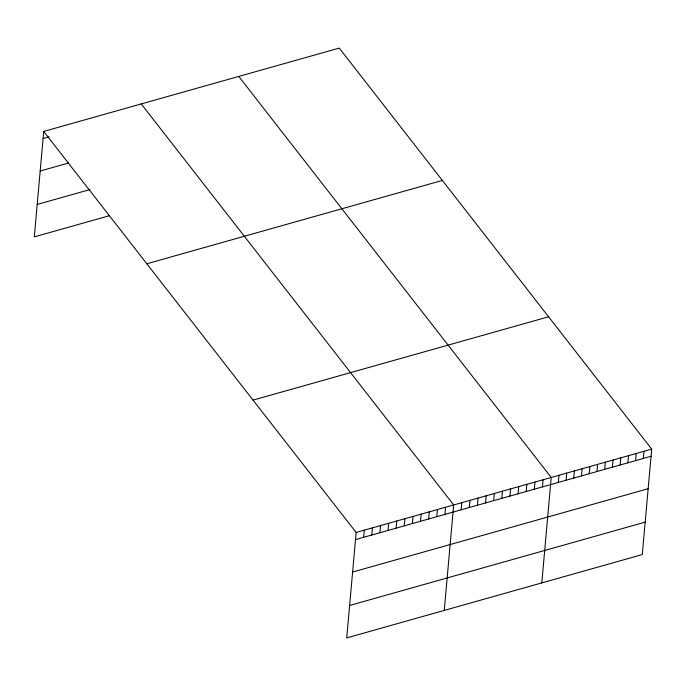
<?xml version="1.0" encoding="UTF-8"?>
<svg xmlns="http://www.w3.org/2000/svg" width="686" height="686" viewBox="0 0 686 686"><rect width="100%" height="100%" fill="white"/><g stroke="black" fill="none" stroke-linecap="round" stroke-linejoin="round"><path stroke-width="1.03" d="M43.715 131.429L356.145 532.456L346.739 637.903L642.285 554.571L651.7 449.124L339.261 48.097L43.715 131.429L34.3 236.876L109.477 215.678M363.64 537.318L364.275 530.158M371.769 535.029L372.404 527.868M379.89 532.73L380.533 525.579M388.019 530.441L388.662 523.289M396.148 528.151L396.791 520.991M404.277 525.862L404.911 518.702M412.406 523.564L413.041 516.412M420.535 521.274L421.17 514.123M428.656 518.985L429.299 511.825M436.785 516.695L437.428 509.535M444.914 514.397L445.557 507.246M444.271 610.403L453.678 504.956L141.239 103.929M461.172 509.818L461.807 502.658M469.301 507.529L469.936 500.368M477.422 505.23L478.065 498.079M485.551 502.941L486.194 495.789M493.68 500.651L494.323 493.491M501.809 498.362L502.444 491.202M509.938 496.064L510.573 488.912M518.067 493.774L518.702 486.623M526.188 491.485L526.831 484.333M534.317 489.195L534.96 482.035M542.446 486.897L543.089 479.746M541.803 582.903L551.21 477.456L238.771 76.429M558.301 482.43L558.944 475.278M566.036 480.251L566.67 473.091M573.762 478.073L574.405 470.913M581.496 475.895L582.131 468.735M589.223 473.709L589.866 466.557M596.949 471.531L597.592 464.379M604.683 469.353L605.318 462.201M612.409 467.175L613.052 460.014M620.144 464.997L620.779 457.836M627.87 462.818L628.513 455.658M635.605 460.632L636.239 453.48M643.331 458.454L643.974 451.302M43.072 138.581L49.169 136.866M40.174 171.02L68.626 163.002M37.198 204.437L90.029 189.542M146.813 263.767L442.367 180.435M253.048 400.118L548.594 316.786M356.145 532.456L651.7 449.124M355.511 539.608L651.065 456.276M352.613 572.047L648.167 488.715M349.637 605.464L645.183 522.132"/></g></svg>
